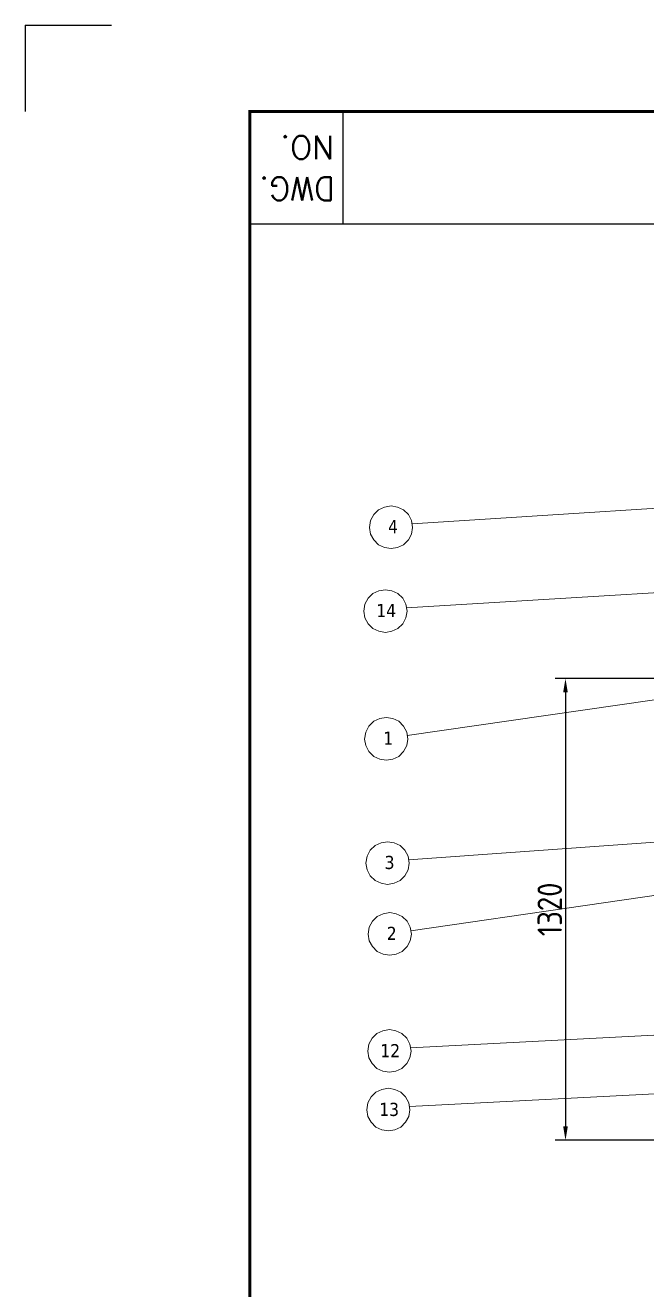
# Model space of a CAD drawing. Header units: millimetres. Extents: x 45841 to 102963, y -329287 to -163666.
# Drawn here: x 45841 to 47617, y -167281 to -163666 of the extents above; entities that cross this region are included whole.
import ezdxf

# ---------------------------------------------------------------- set-up
doc = ezdxf.new("R2010")
doc.units = ezdxf.units.MM
doc.header["$LTSCALE"] = 13
doc.layers.add('1', color=4, linetype='Continuous')
doc.layers.add('2', color=3, linetype='Continuous')
doc.layers.add('paper', color=254, linetype='Continuous', plot=False)
doc.layers.add('标注、文本', color=3, linetype='Continuous', lineweight=25)
doc.layers.add('铁心', color=3, linetype='Continuous', lineweight=0)
doc.styles.add('ROMANS', font='romans.shx', dxfattribs={"bigfont": 'whgtxt.shx'})
doc.styles.get("Standard").update_dxf_attribs({"font": 'gbenor.shx', "bigfont": 'gbcbig.shx'})
doc.styles.add('Tahoma$001', font='tahoma.ttf', dxfattribs={"height": 2.159784})
doc.dimstyles.new('1-15', dxfattribs={"dimscale": 20, "dimtxt": 3.5, "dimasz": 2, "dimexe": 1.5, "dimexo": 0.5, "dimgap": 0.5, "dimtad": 1, "dimtoh": 1, "dimdec": 1, "dimdsep": 46, "dimtxsty": 'Standard', "dimcen": 2.5, "dimclrd": 3, "dimclre": 3, "dimclrt": 3, "dimadec": 0, "dimazin": 2, "dimtfac": 1, "dimtdec": 1, "dimtmove": 0, "dimatfit": 2, "dimfxl": 1, "dimarcsym": 0})

# ---------------------------------------------------------------- blocks, each defined once
blk = doc.blocks.new('*D1741')
at = {"layer": 'Defpoints', "color": 0, "transparency": 16777216}
for p in [(47886, -165533.5), (47384.5, -166853.5), (47886, -166853.5)]:
    blk.add_point(p, dxfattribs=at)
at = {"layer": '标注、文本', "color": 3, "lineweight": -2, "transparency": 16777216}
for p, q in [((47876, -165533.5), (47354.5, -165533.5)), ((47384.5, -165573.5), (47384.5, -166813.5)), ((47876, -166853.5), (47354.5, -166853.5))]:
    blk.add_line(p, q, dxfattribs=at)
at = {"layer": '标注、文本', "color": 3, "transparency": 16777216}
for points in [[(47377.8, -165573.5), (47391.1, -165573.5), (47384.5, -165533.5)], [(47377.8, -166813.5), (47391.1, -166813.5), (47384.5, -166853.5)]]:
    blk.add_solid(points, dxfattribs=at)
at = {"layer": '标注、文本', "color": 3, "transparency": 16777216, "insert": (47339.5, -166193.5), "char_height": 70, "attachment_point": 5, "rotation": 90}
blk.add_mtext('1320', dxfattribs=at)

msp = doc.modelspace()

# ---------------------------------------------------------------- linework, layer by layer
at = {"layer": '1', "const_width": 8.634}
msp.add_lwpolyline([(46482.218, -170721.222), (55954.538, -170721.222), (55954.538, -163912.992), (46482.218, -163912.992), (46482.218, -170721.222)], dxfattribs=at)
at = {"layer": '2'}
for p, q in [((46748.627, -163912.992), (46748.627, -164233.669)), ((46482.218, -164233.669), (48652.958, -164233.669))]:
    msp.add_line(p, q, dxfattribs=at)
at = {"layer": 'paper'}
for q in [(45840.863, -163912.992), (46087.538, -163666.317)]:
    msp.add_line((45840.863, -163666.317), q, dxfattribs=at)
at = {"layer": '铁心'}
for points in [[(49210.964, -164946.092), (46946.107, -165091.864), (46946.107, -165091.864)], [(48217.451, -165253.817), (46930.043, -165331.391), (46930.043, -165331.391)], [(47929.042, -165552.593), (46932.346, -165696.678), (46932.346, -165696.678)], [(48584.405, -165933.526), (46936.229, -166051.732), (46936.229, -166051.732)], [(47939.077, -166110.385), (46942.38, -166254.47), (46942.38, -166254.47)], [(48022.016, -166533.077), (46941.433, -166588.845), (46941.433, -166588.845)], [(48563.965, -166672.727), (46938.338, -166756.625), (46938.338, -166756.625)]]:
    msp.add_lwpolyline(points, dxfattribs=at)
for points in [[(46947.764, -165101.803), (46944.451, -165081.925), (46935.415, -165064.757), (46921.56, -165050.903), (46904.393, -165043.373), (46886.02, -165040.06), (46867.347, -165043.373), (46850.48, -165050.903), (46836.625, -165064.757), (46827.289, -165081.925), (46824.277, -165101.803), (46827.289, -165120.477), (46836.625, -165137.343), (46850.48, -165151.198), (46867.347, -165159.029), (46886.02, -165162.041), (46904.393, -165159.029), (46921.56, -165151.198), (46935.415, -165137.343), (46944.451, -165120.477)], [(46931.7, -165341.33), (46928.387, -165321.451), (46919.351, -165304.284), (46905.497, -165290.429), (46888.329, -165282.899), (46869.957, -165279.586), (46851.283, -165282.899), (46834.416, -165290.429), (46820.562, -165304.284), (46811.225, -165321.451), (46808.213, -165341.33), (46811.225, -165360.003), (46820.562, -165376.87), (46834.416, -165390.725), (46851.283, -165398.555), (46869.957, -165401.567), (46888.329, -165398.555), (46905.497, -165390.725), (46919.351, -165376.87), (46928.387, -165360.003)], [(46934.002, -165706.618), (46930.689, -165686.739), (46921.654, -165669.572), (46907.799, -165655.717), (46890.631, -165648.187), (46872.259, -165644.874), (46853.585, -165648.187), (46836.719, -165655.717), (46822.864, -165669.572), (46813.527, -165686.739), (46810.515, -165706.618), (46813.527, -165725.291), (46822.864, -165742.158), (46836.719, -165756.012), (46853.585, -165763.843), (46872.259, -165766.855), (46890.631, -165763.843), (46907.799, -165756.012), (46921.654, -165742.158), (46930.689, -165725.291)], [(46937.886, -166061.671), (46934.573, -166041.793), (46925.537, -166024.625), (46911.683, -166010.771), (46894.515, -166003.241), (46876.143, -165999.928), (46857.469, -166003.241), (46840.602, -166010.771), (46826.748, -166024.625), (46817.411, -166041.793), (46814.399, -166061.671), (46817.411, -166080.345), (46826.748, -166097.212), (46840.602, -166111.066), (46857.469, -166118.897), (46876.143, -166121.909), (46894.515, -166118.897), (46911.683, -166111.066), (46925.537, -166097.212), (46934.573, -166080.345)], [(46944.037, -166264.409), (46940.724, -166244.531), (46931.688, -166227.363), (46917.834, -166213.509), (46900.666, -166205.979), (46882.294, -166202.666), (46863.62, -166205.979), (46846.753, -166213.509), (46832.899, -166227.363), (46823.562, -166244.531), (46820.55, -166264.409), (46823.562, -166283.083), (46832.899, -166299.95), (46846.753, -166313.804), (46863.62, -166321.635), (46882.294, -166324.647), (46900.666, -166321.635), (46917.834, -166313.804), (46931.688, -166299.95), (46940.724, -166283.083)], [(46943.089, -166598.784), (46939.776, -166578.906), (46930.741, -166561.738), (46916.886, -166547.883), (46899.718, -166540.354), (46881.346, -166537.041), (46862.672, -166540.354), (46845.806, -166547.883), (46831.951, -166561.738), (46822.614, -166578.906), (46819.602, -166598.784), (46822.614, -166617.458), (46831.951, -166634.324), (46845.806, -166648.179), (46862.672, -166656.01), (46881.346, -166659.022), (46899.718, -166656.01), (46916.886, -166648.179), (46930.741, -166634.324), (46939.776, -166617.458)], [(46939.995, -166766.565), (46936.682, -166746.686), (46927.646, -166729.519), (46913.791, -166715.664), (46896.624, -166708.134), (46878.251, -166704.821), (46859.578, -166708.134), (46842.711, -166715.664), (46828.857, -166729.519), (46819.52, -166746.686), (46816.508, -166766.565), (46819.52, -166785.238), (46828.857, -166802.105), (46842.711, -166815.959), (46859.578, -166823.79), (46878.251, -166826.802), (46896.624, -166823.79), (46913.791, -166815.959), (46927.646, -166802.105), (46936.682, -166785.238)]]:
    msp.add_lwpolyline(points, close=True, dxfattribs=at)

# ---------------------------------------------------------------- texts
at = {"layer": '2', "style": 'ROMANS'}
for s, p in [('NO.', (46723.45, -163981.957)), ('DWG.', (46725.824, -164100.105))]:
    msp.add_text(s, height=66.6023, rotation=180, dxfattribs=at).set_placement(p)
at = {"layer": '铁心', "style": 'Tahoma$001'}
for s, height, p in [('4', 37.589, (46877.536, -165118.225)), ('14', 37.5893, (46843.838, -165358.084)), ('1', 37.589, (46863.775, -165723.04)), ('3', 37.589, (46867.658, -166078.093)), ('2', 37.589, (46873.809, -166280.831)), ('12', 37.5893, (46855.467, -166616.2)), ('13', 37.5893, (46852.372, -166783.98))]:
    msp.add_text(s, height=height, dxfattribs=at).set_placement(p)

# ---------------------------------------------------------------- dimensions: what is measured, and where the dimension line sits
at = {"layer": '标注、文本'}
dim = msp.add_linear_dim(base=(47384.461, -166853.526), p1=(47886.032, -165533.526), p2=(47886.032, -166853.526), angle=90, dimstyle='1-15', dxfattribs=at)
dim.commit()
dim.dimension.update_dxf_attribs({"geometry": '*D1741', "text_midpoint": (47339.461, -166193.526)})

doc.saveas('drawing.dxf')
